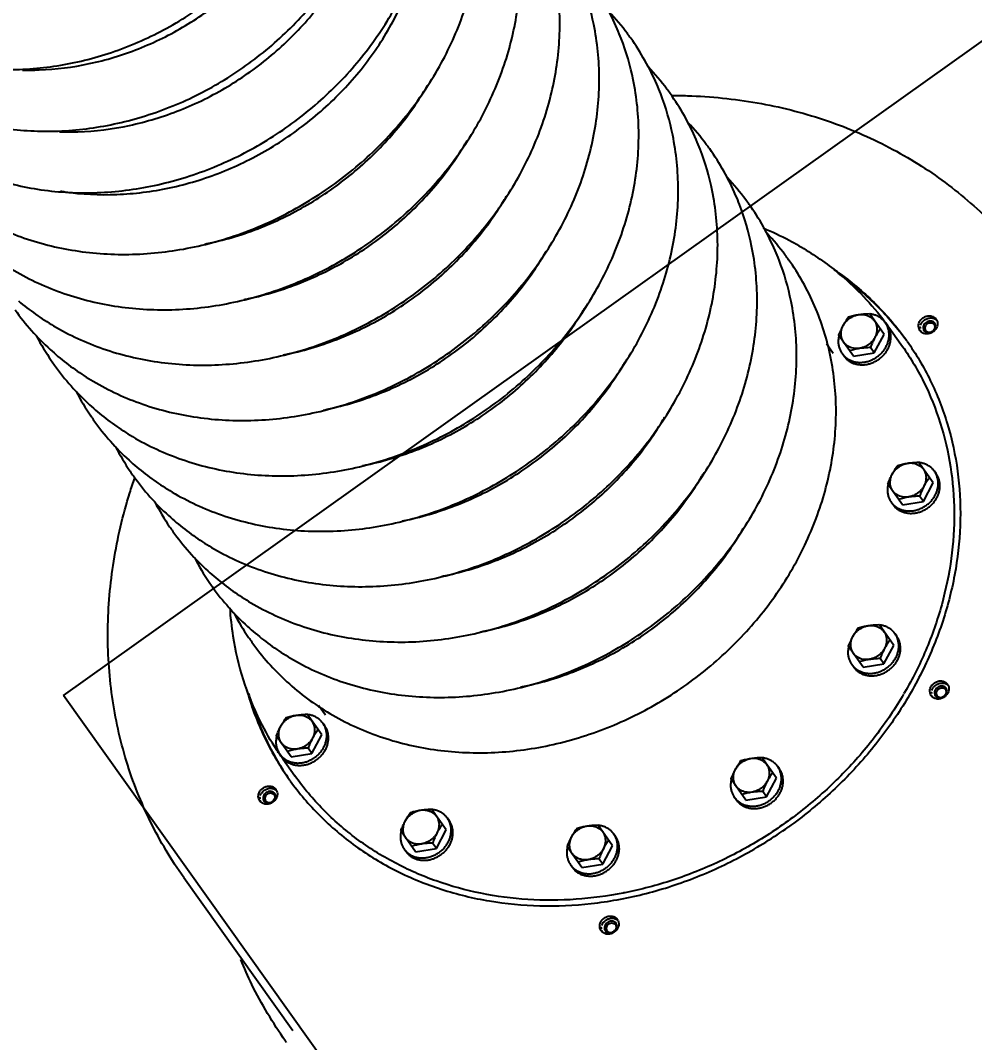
# Model space of a CAD drawing. Header units: feet. Extents: x 2321988 to 2329858, y 6722724 to 6730499.
# Drawn here: x 2326117.272 to 2326118.767, y 6726916.07 to 6726917.673 of the extents above; entities that cross this region are included whole.
import ezdxf

# ---------------------------------------------------------------- set-up
doc = ezdxf.new("R2010")
doc.units = ezdxf.units.FT
doc.header["$MEASUREMENT"] = 0
doc.header["$PDSIZE"] = 5
doc.layers.add('BESS Dimensions', color=3, linetype='Continuous')
doc.layers.add('C-BESS-EQUIPMENT', color=255, linetype='Continuous')
doc.styles.add('TG_DIMS', font='arial.ttf')
doc.dimstyles.new('TG-PROPOSED-ANNO', dxfattribs={"dimtxt": 0.1, "dimasz": 0.1, "dimexe": 0.05, "dimexo": 0.05, "dimgap": 0.02, "dimtad": 0, "dimtih": 1, "dimtoh": 1, "dimdsep": 46, "dimtxsty": 'TG_DIMS', "dimcen": 0, "dimclrd": 256, "dimclre": 256, "dimclrt": 256, "dimaunit": 1, "dimadec": 6, "dimazin": 2, "dimtfac": 1, "dimtofl": 0, "dimtmove": 1, "dimatfit": 3, "dimfxl": 1, "dimtolj": 1, "dimtzin": 0, "dimarcsym": 0})

# ---------------------------------------------------------------- blocks, each defined once
blk = doc.blocks.new('Midpoint Site Plan$0$141KV BREAKER')
at = {"linetype": 'Continuous'}
for p, q in [((34.899, 39.146), (31.368, 39.146)), ((35.637, 36.334), (35.243, 36.334)), ((35.576, 36.185), (35.399, 35.831)), ((35.576, 36.185), (36.055, 36.185)), ((35.686, 36.33), (35.741, 36.33)), ((35.399, 35.831), (35.576, 35.476)), ((35.399, 35.831), (35.523, 35.831)), ((32.874, 35.46), (32.929, 35.46)), ((35.576, 35.476), (36.055, 35.476)), ((32.764, 35.315), (32.587, 34.96)), ((32.764, 35.315), (33.243, 35.315)), ((35.686, 35.331), (35.741, 35.331)), ((36.069, 35.201), (35.844, 35.201)), ((32.587, 34.96), (32.764, 34.606)), ((32.587, 34.96), (32.711, 34.96)), ((32.764, 34.606), (33.243, 34.606)), ((32.874, 34.461), (32.929, 34.461)), ((30.815, 33.083), (30.871, 33.083)), ((30.705, 32.938), (30.528, 32.583)), ((30.705, 32.938), (31.184, 32.938)), ((30.528, 32.583), (30.705, 32.229)), ((30.528, 32.583), (30.653, 32.583)), ((30.705, 32.229), (31.184, 32.229)), ((30.815, 32.084), (30.871, 32.084)), ((30.062, 29.836), (30.117, 29.836)), ((29.952, 29.691), (29.775, 29.336)), ((29.952, 29.691), (30.431, 29.691)), ((29.775, 29.336), (29.952, 28.982)), ((29.775, 29.336), (29.899, 29.336)), ((29.952, 28.982), (30.431, 28.982)), ((30.062, 28.836), (30.117, 28.836)), ((30.815, 26.589), (30.871, 26.589)), ((30.705, 26.443), (30.528, 26.089)), ((30.705, 26.443), (31.184, 26.443)), ((30.528, 26.089), (30.705, 25.735)), ((30.528, 26.089), (30.653, 26.089)), ((30.705, 25.735), (31.184, 25.735)), ((30.815, 25.589), (30.871, 25.589)), ((32.764, 24.066), (32.587, 23.712)), ((32.764, 24.066), (33.243, 24.066)), ((32.874, 24.212), (32.929, 24.212)), ((32.587, 23.712), (32.764, 23.358)), ((32.587, 23.712), (32.711, 23.712)), ((36.069, 23.472), (35.844, 23.472)), ((32.764, 23.358), (33.243, 23.358)), ((35.686, 23.342), (35.741, 23.342)), ((32.874, 23.212), (32.929, 23.212)), ((35.576, 23.196), (35.399, 22.842)), ((35.576, 23.196), (36.055, 23.196)), ((35.399, 22.842), (35.576, 22.488)), ((35.399, 22.842), (35.523, 22.842)), ((35.637, 22.338), (35.243, 22.338)), ((35.576, 22.488), (36.055, 22.488)), ((35.686, 22.342), (35.741, 22.342))]:
    blk.add_line(p, q, dxfattribs=at)
for points, start_tangent, end_tangent in [([(31.248, 39.373), (31.281, 39.373), (32.518, 39.271), (33.02, 39.17)], (0.99999, 0.004549), (0.973419, -0.229033)), ([(34.899, 39.146), (36.114, 39.048), (37.306, 38.754), (38.452, 38.269), (39.527, 37.602), (40.51, 36.765), (41.38, 35.776), (41.555, 35.538)], (1, 0), (0.581016, -0.813892)), ([(35.119, 37.08), (35.162, 37.122), (35.215, 37.144), (35.219, 37.145)], (0.588179, 0.808731), (0.984693, 0.174295)), ([(35.219, 37.145), (35.243, 37.147)], (0.984693, 0.174295), (1, 0)), ([(35.219, 37.145), (35.222, 37.144), (35.275, 37.122)], (0.984693, -0.174295), (0.832307, -0.554314)), ([(35.243, 37.147), (35.271, 37.144), (35.324, 37.122), (35.367, 37.08), (35.395, 37.024)], (1, 0), (0.300397, -0.953814)), ([(35.275, 37.122), (35.318, 37.08)], (0.832307, -0.554315), (0.588179, -0.808731)), ([(35.081, 36.96), (35.091, 37.024)], (0, 1), (0.300397, 0.953814)), ([(35.091, 36.896), (35.081, 36.96)], (-0.300397, 0.953814), (0, 1)), ([(35.094, 37.001), (35.088, 36.959)], (-0.300397, -0.953814), (0, -1)), ([(35.088, 36.959), (35.094, 36.917)], (0, -1), (0.300397, -0.953814)), ([(35.091, 37.024), (35.119, 37.08)], (0.300397, 0.953814), (0.588179, 0.808731)), ([(35.141, 37.066), (35.113, 37.038), (35.094, 37.001)], (-0.832307, -0.554315), (-0.300397, -0.953814)), ([(35.105, 37.002), (35.097, 36.959)], (-0.384496, -0.923127), (0, -1)), ([(35.105, 36.916), (35.097, 36.959)], (-0.384496, 0.923127), (0, 1)), ([(35.182, 37.057), (35.163, 37.055), (35.129, 37.036), (35.105, 37.002)], (-1, 0), (-0.384496, -0.923127)), ([(35.301, 36.959), (35.294, 37.001), (35.276, 37.038), (35.247, 37.066), (35.213, 37.08), (35.176, 37.08), (35.141, 37.066)], (0, 1), (-0.832307, -0.554315)), ([(35.141, 36.853), (35.176, 36.838), (35.213, 36.838), (35.247, 36.853), (35.276, 36.88), (35.294, 36.917), (35.301, 36.959)], (0.832307, -0.554315), (0, 1)), ([(35.267, 36.959), (35.259, 37.002), (35.235, 37.036), (35.201, 37.055), (35.182, 37.057)], (0, 1), (-1, 0)), ([(35.267, 36.959), (35.259, 36.916), (35.235, 36.882), (35.201, 36.863), (35.182, 36.861)], (0, -1), (-1, 0)), ([(35.318, 37.08), (35.346, 37.024), (35.356, 36.96)], (0.588179, -0.808731), (0, -1)), ([(35.356, 36.96), (35.346, 36.896), (35.318, 36.84)], (0, -1), (-0.588179, -0.808731)), ([(35.395, 37.024), (35.405, 36.96)], (0.300397, -0.953814), (0, -1)), ([(35.405, 36.96), (35.395, 36.896)], (0, -1), (-0.300397, -0.953814)), ([(35.119, 36.84), (35.091, 36.896)], (-0.588179, 0.808731), (-0.300397, 0.953814)), ([(35.094, 36.917), (35.113, 36.88), (35.141, 36.853)], (0.300397, -0.953814), (0.832307, -0.554315)), ([(35.182, 36.861), (35.163, 36.863), (35.129, 36.882), (35.105, 36.916)], (-1, 0), (-0.384496, 0.923127)), ([(35.219, 36.775), (35.215, 36.776), (35.162, 36.798), (35.119, 36.84)], (-0.984693, 0.174295), (-0.588179, 0.808731)), ([(35.243, 36.773), (35.219, 36.775)], (-1, 0), (-0.984693, 0.174295)), ([(35.318, 36.84), (35.275, 36.798), (35.222, 36.776)], (-0.588179, -0.808731), (-0.979973, -0.199128)), ([(35.395, 36.896), (35.367, 36.84), (35.324, 36.798), (35.271, 36.776), (35.243, 36.773)], (-0.300397, -0.953814), (-1, 0)), ([(35.219, 36.46), (34.365, 36.388), (33.505, 36.172), (32.68, 35.816), (31.908, 35.329), (31.203, 34.72), (30.581, 34.002), (30.053, 33.188), (29.631, 32.296), (29.324, 31.343), (29.137, 30.35), (29.074, 29.336)], (-0.999989, -0.004623), (0, -1)), ([(35.243, 36.46), (35.219, 36.46)], (-1, 0), (-0.999989, -0.004623)), ([(37.123, 36.122), (36.981, 36.172), (36.121, 36.388), (35.243, 36.46)], (-0.93807, 0.346446), (-1, 0)), ([(37.01, 36.145), (36.932, 36.172), (36.072, 36.388), (35.243, 36.46)], (-0.942155, 0.335178), (-0.999958, 0.009183)), ([(29.865, 32.587), (30.283, 33.375), (30.807, 34.116), (31.413, 34.767), (32.09, 35.317), (32.826, 35.756), (33.606, 36.075), (34.417, 36.269), (35.243, 36.334)], (0.414323, 0.91013), (1, 0)), ([(35.686, 36.33), (35.624, 36.325), (35.564, 36.31), (35.506, 36.285), (35.452, 36.251), (35.403, 36.208), (35.359, 36.158), (35.322, 36.101), (35.292, 36.038), (35.271, 35.971), (35.258, 35.902), (35.253, 35.831), (35.258, 35.759), (35.271, 35.69), (35.292, 35.623), (35.322, 35.56), (35.359, 35.503), (35.403, 35.453), (35.452, 35.41), (35.506, 35.376), (35.564, 35.351), (35.624, 35.336), (35.686, 35.331)], (-1, 0), (1, 0)), ([(35.741, 36.33), (35.68, 36.325), (35.619, 36.31), (35.561, 36.285), (35.507, 36.251), (35.458, 36.208), (35.414, 36.158), (35.377, 36.101), (35.347, 36.038), (35.326, 35.971), (35.313, 35.902), (35.308, 35.831), (35.313, 35.759), (35.326, 35.69), (35.347, 35.623), (35.377, 35.56), (35.414, 35.503), (35.458, 35.453), (35.507, 35.41), (35.561, 35.376), (35.619, 35.351), (35.68, 35.336), (35.741, 35.331)], (-1, 0), (1, 0)), ([(35.523, 35.831), (35.553, 35.877), (35.58, 35.921), (35.605, 35.964), (35.628, 36.008), (35.648, 36.051), (35.667, 36.095), (35.684, 36.139), (35.7, 36.185)], (0.5547, 0.83205), (0.316228, 0.948683)), ([(35.589, 35.831), (35.593, 35.892), (35.607, 35.951), (35.63, 36.007), (35.66, 36.057), (35.698, 36.1), (35.741, 36.136), (35.79, 36.162), (35.841, 36.177), (35.894, 36.183), (35.947, 36.177), (35.998, 36.162), (36.046, 36.136), (36.09, 36.1), (36.128, 36.057), (36.158, 36.007), (36.181, 35.951), (36.194, 35.892), (36.199, 35.831)], (0, 1), (0, -1)), ([(35.637, 36.334), (35.686, 36.334)], (1, 0), (0.999956, -0.009382)), ([(35.686, 36.334), (35.741, 36.333)], (0.999956, -0.009382), (0.999804, -0.019818)), ([(35.741, 36.333), (35.827, 36.331)], (0.999804, -0.019818), (0.99935, -0.03606)), ([(35.826, 36.321), (35.803, 36.325), (35.741, 36.33)], (-0.974128, 0.225995), (-1, 0)), ([(36.046, 36.186), (36.025, 36.208), (35.975, 36.251), (35.921, 36.285), (35.863, 36.31), (35.826, 36.321)], (-0.657932, 0.753077), (-0.974128, 0.225995)), ([(35.827, 36.331), (36.463, 36.269), (37.274, 36.075), (38.055, 35.756), (38.526, 35.492)], (0.99935, -0.03606), (0.848806, -0.528704)), ([(36.055, 36.185), (36.084, 36.139), (36.112, 36.095), (36.136, 36.051), (36.159, 36.008), (36.18, 35.964), (36.198, 35.921), (36.216, 35.877), (36.232, 35.831)], (0.5547, -0.83205), (0.316228, -0.948683)), ([(35.7, 35.476), (35.684, 35.522), (35.667, 35.566), (35.648, 35.61), (35.628, 35.653), (35.605, 35.697), (35.58, 35.74), (35.553, 35.785), (35.523, 35.831)], (-0.316228, 0.948683), (-0.5547, 0.83205)), ([(36.199, 35.831), (36.194, 35.769), (36.181, 35.71), (36.158, 35.654), (36.128, 35.604), (36.09, 35.561), (36.046, 35.525), (35.998, 35.5), (35.947, 35.484), (35.894, 35.478), (35.841, 35.484), (35.79, 35.5), (35.741, 35.525), (35.698, 35.561), (35.66, 35.604), (35.63, 35.654), (35.607, 35.71), (35.593, 35.769), (35.589, 35.831)], (0, -1), (0, 1)), ([(36.232, 35.831), (36.216, 35.785), (36.198, 35.74), (36.18, 35.697), (36.159, 35.653), (36.136, 35.61), (36.111, 35.566), (36.084, 35.522), (36.055, 35.476)], (-0.316228, -0.948683), (-0.5547, -0.83205)), ([(37.762, 35.535), (36.773, 35.43), (35.817, 35.118), (34.925, 34.609), (34.13, 33.92), (33.458, 33.074), (32.933, 32.1), (32.573, 31.031), (32.39, 29.905), (32.391, 28.759), (32.575, 27.633), (32.936, 26.566), (33.461, 25.594), (34.133, 24.75), (34.927, 24.062), (35.818, 23.554), (36.773, 23.242), (37.762, 23.137)], (-1, 0), (1, 0)), ([(32.874, 35.46), (32.812, 35.455), (32.752, 35.44), (32.694, 35.415), (32.64, 35.381), (32.591, 35.338), (32.547, 35.288), (32.51, 35.231), (32.48, 35.168), (32.459, 35.101), (32.446, 35.032), (32.441, 34.96), (32.446, 34.889), (32.459, 34.82), (32.48, 34.753), (32.51, 34.69), (32.547, 34.633), (32.591, 34.583), (32.64, 34.54), (32.694, 34.506), (32.752, 34.481), (32.812, 34.466), (32.874, 34.461)], (-1, 0), (1, 0)), ([(32.929, 35.46), (32.868, 35.455), (32.807, 35.44), (32.749, 35.415), (32.695, 35.381), (32.646, 35.338), (32.602, 35.288), (32.565, 35.231), (32.535, 35.168), (32.514, 35.101), (32.501, 35.032), (32.496, 34.96), (32.501, 34.889), (32.514, 34.82), (32.535, 34.753), (32.565, 34.69), (32.602, 34.633), (32.646, 34.583), (32.695, 34.54), (32.749, 34.506), (32.807, 34.481), (32.868, 34.466), (32.929, 34.461)], (-1, 0), (1, 0)), ([(33.234, 35.315), (33.213, 35.338), (33.163, 35.381), (33.109, 35.415), (33.051, 35.44), (32.991, 35.455), (32.929, 35.46)], (-0.657932, 0.753077), (-1, 0)), ([(37.861, 35.385), (37.096, 35.118), (36.204, 34.609), (35.409, 33.92), (34.737, 33.074), (34.212, 32.1), (33.852, 31.031), (33.669, 29.905), (33.67, 28.759), (33.854, 27.633), (34.215, 26.566), (34.74, 25.594), (35.412, 24.75), (36.206, 24.062), (37.097, 23.554), (37.861, 23.287)], (-0.968426, -0.249301), (0.968426, -0.249302)), ([(39.141, 35.385), (38.375, 35.118), (37.483, 34.609), (36.688, 33.92), (36.016, 33.074), (35.491, 32.1), (35.131, 31.031), (34.948, 29.905), (34.949, 28.759), (35.133, 27.633), (35.494, 26.566), (36.019, 25.594), (36.691, 24.75), (37.485, 24.062), (38.376, 23.554), (39.141, 23.287)], (-0.968426, -0.249301), (0.968426, -0.249302)), ([(35.741, 35.331), (35.803, 35.336), (35.863, 35.351), (35.921, 35.376), (35.975, 35.41), (36.025, 35.453), (36.046, 35.476)], (1, 0), (0.657932, 0.753077)), ([(40.42, 35.385), (39.654, 35.118), (38.762, 34.609), (37.967, 33.92), (37.295, 33.074), (36.77, 32.1), (36.41, 31.031), (36.228, 29.905), (36.228, 28.759), (36.412, 27.633), (36.773, 26.566), (37.298, 25.594), (37.97, 24.75), (38.764, 24.062), (39.655, 23.554), (40.42, 23.287)], (-0.968426, -0.249301), (0.968426, -0.249302)), ([(41.699, 35.385), (40.933, 35.118), (40.041, 34.609), (39.246, 33.92), (38.574, 33.074), (38.049, 32.1), (37.689, 31.031), (37.507, 29.905), (37.507, 28.759), (37.691, 27.633), (38.052, 26.566), (38.578, 25.594), (39.249, 24.75), (40.044, 24.062), (40.934, 23.554), (41.699, 23.287)], (-0.968426, -0.249301), (0.968426, -0.249302)), ([(37.869, 35.534), (37.762, 35.535)], (-0.999737, 0.022949), (-1, 0)), ([(39.041, 35.535), (38.052, 35.43), (37.861, 35.385)], (-1, 0), (-0.968426, -0.249301)), ([(38.405, 35.491), (37.869, 35.534)], (-0.990652, 0.13641), (-0.999737, 0.022949)), ([(42.978, 35.385), (42.212, 35.118), (41.321, 34.609), (40.525, 33.92), (39.854, 33.074), (39.329, 32.1), (38.969, 31.031), (38.786, 29.905), (38.787, 28.759), (38.971, 27.633), (39.331, 26.566), (39.857, 25.594), (40.528, 24.75), (41.323, 24.062), (42.213, 23.554), (42.978, 23.287)], (-0.968426, -0.249301), (0.968426, -0.249302)), ([(39.148, 35.534), (39.041, 35.535)], (-0.999737, 0.022949), (-1, 0)), ([(40.321, 35.535), (39.331, 35.43), (39.141, 35.385)], (-1, 0), (-0.968426, -0.249301)), ([(39.684, 35.491), (39.148, 35.534)], (-0.990652, 0.13641), (-0.999737, 0.022949)), ([(44.257, 35.385), (43.491, 35.118), (42.6, 34.609), (41.805, 33.92), (41.133, 33.074), (40.608, 32.1), (40.248, 31.031), (40.065, 29.905), (40.066, 28.759), (40.25, 27.633), (40.611, 26.566), (41.136, 25.594), (41.808, 24.75), (42.602, 24.062), (43.493, 23.554), (44.257, 23.287)], (-0.968426, -0.249301), (0.968426, -0.249302)), ([(40.428, 35.534), (40.321, 35.535)], (-0.999737, 0.022949), (-1, 0)), ([(41.6, 35.535), (40.611, 35.43), (40.42, 35.385)], (-1, 0), (-0.968426, -0.249301)), ([(40.963, 35.491), (40.428, 35.534)], (-0.990652, 0.13641), (-0.999737, 0.022949)), ([(45.536, 35.385), (44.771, 35.118), (43.879, 34.609), (43.084, 33.92), (42.412, 33.074), (41.887, 32.1), (41.527, 31.031), (41.344, 29.905), (41.345, 28.759), (41.529, 27.633), (41.89, 26.566), (42.415, 25.594), (43.087, 24.75), (43.881, 24.062), (44.772, 23.554), (45.536, 23.287)], (-0.968426, -0.249301), (0.968426, -0.249302)), ([(41.707, 35.534), (41.6, 35.535)], (-0.999737, 0.022949), (-1, 0)), ([(42.879, 35.535), (41.89, 35.43), (41.699, 35.385)], (-1, 0), (-0.968426, -0.249301)), ([(42.243, 35.491), (41.707, 35.534)], (-0.990652, 0.13641), (-0.999737, 0.022949)), ([(46.816, 35.385), (46.05, 35.118), (45.158, 34.609), (44.363, 33.92), (43.691, 33.074), (43.166, 32.1), (42.806, 31.031), (42.623, 29.905), (42.624, 28.759), (42.808, 27.633), (43.169, 26.566), (43.694, 25.594), (44.366, 24.75), (45.16, 24.062), (46.051, 23.554), (46.816, 23.287)], (-0.968426, -0.249301), (0.968426, -0.249302)), ([(42.986, 35.534), (42.879, 35.535)], (-0.999737, 0.022949), (-1, 0)), ([(44.158, 35.535), (43.169, 35.43), (42.978, 35.385)], (-1, 0), (-0.968426, -0.249301)), ([(43.522, 35.491), (42.986, 35.534)], (-0.990652, 0.13641), (-0.999737, 0.022949)), ([(48.095, 35.385), (47.329, 35.118), (46.437, 34.609), (45.642, 33.92), (44.97, 33.074), (44.445, 32.1), (44.085, 31.031), (43.903, 29.905), (43.903, 28.759), (44.087, 27.633), (44.448, 26.566), (44.973, 25.594), (45.645, 24.75), (46.439, 24.062), (47.33, 23.554), (48.095, 23.287)], (-0.968426, -0.249301), (0.968426, -0.249302)), ([(44.265, 35.534), (44.158, 35.535)], (-0.999737, 0.022949), (-1, 0)), ([(45.437, 35.535), (44.448, 35.43), (44.257, 35.385)], (-1, 0), (-0.968426, -0.249301)), ([(44.801, 35.491), (44.265, 35.534)], (-0.990652, 0.13641), (-0.999737, 0.022949)), ([(32.711, 34.96), (32.741, 35.006), (32.768, 35.051), (32.793, 35.094), (32.816, 35.138), (32.836, 35.181), (32.855, 35.225), (32.872, 35.269), (32.888, 35.315)], (0.5547, 0.83205), (0.316228, 0.948683)), ([(32.777, 34.96), (32.781, 35.022), (32.795, 35.081), (32.818, 35.137), (32.848, 35.187), (32.886, 35.23), (32.929, 35.266), (32.977, 35.291), (33.029, 35.307), (33.082, 35.313), (33.135, 35.307), (33.186, 35.291), (33.234, 35.266), (33.278, 35.23), (33.316, 35.187), (33.346, 35.137), (33.369, 35.081), (33.382, 35.022), (33.387, 34.96)], (0, 1), (0, -1)), ([(33.243, 35.315), (33.272, 35.269), (33.299, 35.225), (33.324, 35.181), (33.347, 35.138), (33.368, 35.094), (33.386, 35.051), (33.404, 35.006), (33.42, 34.96)], (0.5547, -0.83205), (0.316228, -0.948683)), ([(49.413, 35.264), (48.648, 34.999), (47.775, 34.5), (46.996, 33.826), (46.338, 32.997), (45.823, 32.043), (45.471, 30.996), (45.292, 29.893), (45.293, 28.771), (45.473, 27.668), (45.826, 26.623), (46.341, 25.671), (46.999, 24.844), (47.777, 24.171), (48.649, 23.673), (49.413, 23.408)], (-0.969258, -0.246045), (0.969257, -0.24605)), ([(50.693, 35.134), (49.967, 34.88), (49.112, 34.392), (48.35, 33.731), (47.705, 32.92), (47.202, 31.986), (46.857, 30.961), (46.681, 29.881), (46.682, 28.783), (46.859, 27.703), (47.205, 26.68), (47.708, 25.748), (48.353, 24.939), (49.114, 24.28), (49.968, 23.792), (50.693, 23.539)], (-0.967984, -0.251014), (0.967982, -0.251019)), ([(51.973, 35.003), (51.286, 34.761), (50.45, 34.283), (49.703, 33.637), (49.073, 32.843), (48.58, 31.929), (48.242, 30.926), (48.071, 29.869), (48.072, 28.794), (48.244, 27.738), (48.583, 26.737), (49.076, 25.825), (49.706, 25.033), (50.452, 24.388), (51.288, 23.912), (51.973, 23.67)], (-0.966627, -0.256188), (0.966625, -0.256194)), ([(32.888, 34.606), (32.872, 34.652), (32.855, 34.696), (32.836, 34.74), (32.816, 34.783), (32.793, 34.827), (32.768, 34.87), (32.741, 34.914), (32.711, 34.96)], (-0.316228, 0.948683), (-0.5547, 0.83205)), ([(33.387, 34.96), (33.382, 34.899), (33.369, 34.84), (33.346, 34.784), (33.316, 34.734), (33.278, 34.691), (33.234, 34.655), (33.186, 34.629), (33.135, 34.614), (33.082, 34.608), (33.029, 34.614), (32.977, 34.629), (32.929, 34.655), (32.886, 34.691), (32.848, 34.734), (32.818, 34.784), (32.795, 34.84), (32.781, 34.899), (32.777, 34.96)], (0, -1), (0, 1)), ([(33.42, 34.96), (33.404, 34.914), (33.386, 34.87), (33.368, 34.827), (33.347, 34.783), (33.324, 34.74), (33.299, 34.696), (33.272, 34.652), (33.243, 34.606)], (-0.316228, -0.948683), (-0.5547, -0.83205)), ([(32.929, 34.461), (32.991, 34.466), (33.051, 34.481), (33.109, 34.506), (33.163, 34.54), (33.213, 34.583), (33.234, 34.605)], (1, 0), (0.657932, 0.753077)), ([(46.763, 33.543), (46.705, 33.484), (46.096, 32.718), (45.621, 31.837), (45.295, 30.869), (45.13, 29.85), (45.131, 28.814), (45.297, 27.795), (45.624, 26.829), (46.1, 25.95), (46.708, 25.186), (46.764, 25.128)], (-0.702664, -0.711521), (0.702964, -0.711226)), ([(29.373, 33.212), (29.401, 33.268)], (0.300397, 0.953814), (0.588179, 0.808731)), ([(29.401, 33.268), (29.445, 33.31), (29.497, 33.332), (29.501, 33.333)], (0.588179, 0.808731), (0.984693, 0.174295)), ([(29.584, 33.148), (29.577, 33.19), (29.559, 33.227), (29.53, 33.254), (29.496, 33.269), (29.459, 33.269), (29.424, 33.254)], (0, 1), (-0.832307, -0.554315)), ([(29.501, 33.333), (29.525, 33.335)], (0.984693, 0.174295), (1, 0)), ([(29.501, 33.333), (29.504, 33.332), (29.557, 33.31)], (0.984693, -0.174295), (0.832307, -0.554314)), ([(29.525, 33.335), (29.554, 33.332), (29.606, 33.31), (29.65, 33.268), (29.678, 33.212)], (1, 0), (0.300397, -0.953814)), ([(29.557, 33.31), (29.6, 33.268)], (0.832307, -0.554315), (0.588179, -0.808731)), ([(29.6, 33.268), (29.628, 33.212), (29.638, 33.148)], (0.588179, -0.808731), (0, -1)), ([(29.364, 33.148), (29.373, 33.212)], (0, 1), (0.300397, 0.953814)), ([(29.373, 33.084), (29.364, 33.148)], (-0.300397, 0.953814), (0, 1)), ([(29.377, 33.19), (29.37, 33.148)], (-0.300397, -0.953814), (0, -1)), ([(29.37, 33.148), (29.377, 33.106)], (0, -1), (0.300397, -0.953814)), ([(29.401, 33.028), (29.373, 33.084)], (-0.588179, 0.808731), (-0.300397, 0.953814)), ([(29.424, 33.254), (29.395, 33.227), (29.377, 33.19)], (-0.832307, -0.554315), (-0.300397, -0.953814)), ([(29.377, 33.106), (29.395, 33.069), (29.424, 33.041)], (0.300397, -0.953814), (0.832307, -0.554315)), ([(29.388, 33.19), (29.38, 33.148)], (-0.384496, -0.923127), (0, -1)), ([(29.388, 33.105), (29.38, 33.148)], (-0.384496, 0.923127), (0, 1)), ([(29.465, 33.246), (29.446, 33.244), (29.412, 33.225), (29.388, 33.19)], (-1, 0), (-0.384496, -0.923127)), ([(29.465, 33.049), (29.446, 33.052), (29.412, 33.071), (29.388, 33.105)], (-1, 0), (-0.384496, 0.923127)), ([(29.424, 33.041), (29.459, 33.027), (29.496, 33.027), (29.53, 33.041), (29.559, 33.069), (29.577, 33.106), (29.584, 33.148)], (0.832307, -0.554315), (0, 1)), ([(29.55, 33.148), (29.541, 33.19), (29.518, 33.225), (29.484, 33.244), (29.465, 33.246)], (0, 1), (-1, 0)), ([(29.55, 33.148), (29.541, 33.105), (29.518, 33.071), (29.484, 33.052), (29.465, 33.049)], (0, -1), (-1, 0)), ([(29.678, 33.084), (29.65, 33.028), (29.606, 32.986), (29.554, 32.964), (29.525, 32.961)], (-0.300397, -0.953814), (-1, 0)), ([(29.638, 33.148), (29.628, 33.084), (29.6, 33.028)], (0, -1), (-0.588179, -0.808731)), ([(29.678, 33.212), (29.687, 33.148)], (0.300397, -0.953814), (0, -1)), ([(29.687, 33.148), (29.678, 33.084)], (0, -1), (-0.300397, -0.953814)), ([(30.815, 33.083), (30.754, 33.078), (30.693, 33.063), (30.636, 33.038), (30.581, 33.004), (30.532, 32.961), (30.488, 32.911), (30.451, 32.854), (30.422, 32.791), (30.4, 32.724), (30.387, 32.655), (30.383, 32.583), (30.387, 32.512), (30.4, 32.443), (30.422, 32.376), (30.451, 32.313), (30.488, 32.256), (30.532, 32.206), (30.581, 32.163), (30.636, 32.129), (30.693, 32.104), (30.754, 32.089), (30.815, 32.084)], (-1, 0), (1, 0)), ([(30.871, 33.083), (30.809, 33.078), (30.749, 33.063), (30.691, 33.038), (30.637, 33.004), (30.587, 32.961), (30.543, 32.911), (30.506, 32.854), (30.477, 32.791), (30.455, 32.724), (30.442, 32.655), (30.438, 32.583), (30.442, 32.512), (30.455, 32.443), (30.477, 32.376), (30.506, 32.313), (30.543, 32.256), (30.587, 32.206), (30.637, 32.163), (30.691, 32.129), (30.749, 32.104), (30.809, 32.089), (30.871, 32.084)], (-1, 0), (1, 0)), ([(31.175, 32.938), (31.154, 32.961), (31.105, 33.004), (31.05, 33.038), (30.993, 33.063), (30.932, 33.078), (30.871, 33.083)], (-0.657932, 0.753077), (-1, 0)), ([(29.501, 32.963), (29.497, 32.964), (29.445, 32.986), (29.401, 33.028)], (-0.984693, 0.174295), (-0.588179, 0.808731)), ([(29.525, 32.961), (29.501, 32.963)], (-1, 0), (-0.984693, 0.174295)), ([(29.6, 33.028), (29.557, 32.986), (29.504, 32.964)], (-0.588179, -0.808731), (-0.979973, -0.199128)), ([(30.653, 32.583), (30.683, 32.629), (30.71, 32.674), (30.734, 32.717), (30.757, 32.761), (30.778, 32.804), (30.796, 32.848), (30.814, 32.892), (30.83, 32.938)], (0.5547, 0.83205), (0.316228, 0.948683)), ([(30.718, 32.583), (30.723, 32.645), (30.737, 32.704), (30.759, 32.76), (30.79, 32.81), (30.827, 32.853), (30.871, 32.889), (30.919, 32.914), (30.97, 32.93), (31.023, 32.936), (31.076, 32.93), (31.128, 32.914), (31.176, 32.889), (31.219, 32.853), (31.257, 32.81), (31.287, 32.76), (31.31, 32.704), (31.324, 32.645), (31.328, 32.583)], (0, 1), (0, -1)), ([(31.184, 32.938), (31.214, 32.892), (31.241, 32.847), (31.266, 32.804), (31.288, 32.761), (31.309, 32.717), (31.328, 32.674), (31.345, 32.629), (31.361, 32.583)], (0.5547, -0.83205), (0.316228, -0.948683)), ([(47.678, 32.91), (47.479, 32.628), (47.016, 31.77), (46.699, 30.828), (46.538, 29.836), (46.539, 28.827), (46.701, 27.836), (47.019, 26.896), (47.482, 26.04), (47.68, 25.76)], (-0.602012, -0.798487), (0.602593, -0.798049)), ([(49.031, 32.805), (48.851, 32.547), (48.399, 31.71), (48.09, 30.792), (47.933, 29.824), (47.933, 28.84), (48.092, 27.873), (48.402, 26.956), (48.854, 26.12), (49.034, 25.865)], (-0.598722, -0.800957), (0.599307, -0.800519)), ([(29.851, 26.117), (29.52, 26.993), (29.296, 27.914), (29.184, 28.861), (29.184, 29.816), (29.297, 30.763), (29.521, 31.683), (29.852, 32.559)], (-0.410111, 0.912035), (0.410545, 0.91184)), ([(29.852, 32.559), (29.865, 32.587)], (0.410545, 0.91184), (0.414323, 0.91013)), ([(30.83, 32.229), (30.814, 32.275), (30.796, 32.319), (30.778, 32.363), (30.757, 32.406), (30.734, 32.45), (30.71, 32.493), (30.683, 32.537), (30.653, 32.583)], (-0.316228, 0.948683), (-0.5547, 0.83205)), ([(31.328, 32.583), (31.324, 32.522), (31.31, 32.463), (31.287, 32.407), (31.257, 32.357), (31.219, 32.314), (31.176, 32.278), (31.128, 32.252), (31.076, 32.237), (31.023, 32.231), (30.97, 32.237), (30.919, 32.252), (30.871, 32.278), (30.827, 32.314), (30.79, 32.357), (30.759, 32.407), (30.737, 32.463), (30.723, 32.522), (30.718, 32.583)], (0, -1), (0, 1)), ([(31.361, 32.583), (31.345, 32.537), (31.328, 32.493), (31.309, 32.45), (31.288, 32.406), (31.266, 32.363), (31.241, 32.319), (31.214, 32.275), (31.184, 32.229)], (-0.316228, -0.948683), (-0.5547, -0.83205)), ([(30.871, 32.084), (30.932, 32.089), (30.993, 32.104), (31.05, 32.129), (31.105, 32.163), (31.154, 32.206), (31.175, 32.228)], (1, 0), (0.657932, 0.753077)), ([(34.142, 31.911), (34.109, 31.837), (33.783, 30.869), (33.617, 29.85), (33.618, 28.814), (33.785, 27.795), (34.112, 26.829), (34.144, 26.757)], (-0.410145, -0.91202), (0.410978, -0.911645)), ([(35.421, 31.911), (35.388, 31.837), (35.062, 30.869), (34.897, 29.85), (34.897, 28.814), (35.064, 27.795), (35.391, 26.829), (35.423, 26.757)], (-0.410145, -0.91202), (0.410978, -0.911645)), ([(36.7, 31.911), (36.667, 31.837), (36.341, 30.869), (36.176, 29.85), (36.177, 28.814), (36.343, 27.795), (36.67, 26.829), (36.702, 26.757)], (-0.410145, -0.91202), (0.410978, -0.911645)), ([(37.979, 31.911), (37.946, 31.837), (37.62, 30.869), (37.455, 29.85), (37.456, 28.814), (37.622, 27.795), (37.949, 26.829), (37.981, 26.757)], (-0.410145, -0.91202), (0.410978, -0.911645)), ([(39.258, 31.911), (39.225, 31.837), (38.899, 30.869), (38.734, 29.85), (38.735, 28.814), (38.902, 27.795), (39.228, 26.829), (39.26, 26.757)], (-0.410145, -0.91202), (0.410978, -0.911645)), ([(40.537, 31.911), (40.505, 31.837), (40.179, 30.869), (40.013, 29.85), (40.014, 28.814), (40.181, 27.795), (40.507, 26.829), (40.54, 26.757)], (-0.410145, -0.91202), (0.410978, -0.911645)), ([(41.817, 31.911), (41.784, 31.837), (41.458, 30.869), (41.292, 29.85), (41.293, 28.814), (41.46, 27.795), (41.787, 26.829), (41.819, 26.757)], (-0.410145, -0.91202), (0.410978, -0.911645)), ([(43.096, 31.911), (43.063, 31.837), (42.737, 30.869), (42.572, 29.85), (42.572, 28.814), (42.739, 27.795), (43.066, 26.829), (43.098, 26.757)], (-0.410145, -0.91202), (0.410978, -0.911645)), ([(44.375, 31.911), (44.342, 31.837), (44.016, 30.869), (43.851, 29.85), (43.851, 28.814), (44.018, 27.795), (44.345, 26.829), (44.377, 26.757)], (-0.410145, -0.91202), (0.410978, -0.911645)), ([(30.062, 29.836), (30, 29.831), (29.94, 29.816), (29.882, 29.791), (29.828, 29.757), (29.778, 29.714), (29.735, 29.664), (29.698, 29.607), (29.668, 29.544), (29.647, 29.477), (29.633, 29.407), (29.629, 29.336), (29.633, 29.265), (29.647, 29.196), (29.668, 29.129), (29.698, 29.066), (29.735, 29.009), (29.778, 28.959), (29.828, 28.916), (29.882, 28.882), (29.94, 28.857), (30, 28.842), (30.062, 28.836)], (-1, 0), (1, 0)), ([(30.117, 29.836), (30.055, 29.831), (29.995, 29.816), (29.937, 29.791), (29.883, 29.757), (29.834, 29.714), (29.79, 29.664), (29.753, 29.607), (29.723, 29.544), (29.702, 29.477), (29.689, 29.407), (29.684, 29.336), (29.689, 29.265), (29.702, 29.196), (29.723, 29.129), (29.753, 29.066), (29.79, 29.009), (29.834, 28.959), (29.883, 28.916), (29.937, 28.882), (29.995, 28.857), (30.055, 28.842), (30.117, 28.836)], (-1, 0), (1, 0)), ([(30.422, 29.691), (30.401, 29.714), (30.351, 29.757), (30.297, 29.791), (30.239, 29.816), (30.179, 29.831), (30.117, 29.836)], (-0.657932, 0.753077), (-1, 0)), ([(29.899, 29.336), (29.929, 29.382), (29.956, 29.427), (29.981, 29.47), (30.004, 29.513), (30.024, 29.557), (30.043, 29.6), (30.06, 29.645), (30.076, 29.691)], (0.5547, 0.83205), (0.316228, 0.948683)), ([(29.965, 29.336), (29.969, 29.398), (29.983, 29.457), (30.006, 29.512), (30.036, 29.563), (30.074, 29.606), (30.117, 29.641), (30.165, 29.667), (30.217, 29.683), (30.27, 29.689), (30.323, 29.683), (30.374, 29.667), (30.422, 29.641), (30.466, 29.606), (30.503, 29.563), (30.534, 29.512), (30.556, 29.457), (30.57, 29.398), (30.575, 29.336)], (0, 1), (0, -1)), ([(30.431, 29.691), (30.46, 29.645), (30.487, 29.6), (30.512, 29.557), (30.535, 29.513), (30.556, 29.47), (30.574, 29.426), (30.591, 29.382), (30.608, 29.336)], (0.5547, -0.83205), (0.316228, -0.948683)), ([(35.219, 22.212), (34.365, 22.285), (33.505, 22.501), (32.68, 22.856), (31.908, 23.343), (31.203, 23.952), (30.581, 24.671), (30.053, 25.485), (29.631, 26.377), (29.324, 27.329), (29.137, 28.323), (29.074, 29.336)], (-0.999989, 0.004623), (0, 1)), ([(30.076, 28.982), (30.06, 29.028), (30.043, 29.072), (30.024, 29.116), (30.004, 29.159), (29.981, 29.203), (29.956, 29.246), (29.929, 29.29), (29.899, 29.336)], (-0.316228, 0.948683), (-0.5547, 0.83205)), ([(30.575, 29.336), (30.57, 29.275), (30.556, 29.216), (30.534, 29.16), (30.503, 29.11), (30.466, 29.067), (30.422, 29.031), (30.374, 29.005), (30.323, 28.989), (30.27, 28.984), (30.217, 28.989), (30.165, 29.005), (30.117, 29.031), (30.074, 29.067), (30.036, 29.11), (30.006, 29.16), (29.983, 29.216), (29.969, 29.275), (29.965, 29.336)], (0, -1), (0, 1)), ([(30.608, 29.336), (30.591, 29.29), (30.574, 29.246), (30.556, 29.203), (30.535, 29.159), (30.512, 29.116), (30.487, 29.072), (30.46, 29.028), (30.431, 28.982)], (-0.316228, -0.948683), (-0.5547, -0.83205)), ([(30.117, 28.836), (30.179, 28.842), (30.239, 28.857), (30.297, 28.882), (30.351, 28.916), (30.401, 28.959), (30.422, 28.981)], (1, 0), (0.657932, 0.753077)), ([(30.815, 26.589), (30.754, 26.584), (30.693, 26.569), (30.636, 26.544), (30.581, 26.51), (30.532, 26.467), (30.488, 26.417), (30.451, 26.36), (30.422, 26.297), (30.4, 26.23), (30.387, 26.16), (30.383, 26.089), (30.387, 26.018), (30.4, 25.948), (30.422, 25.882), (30.451, 25.819), (30.488, 25.762), (30.532, 25.711), (30.581, 25.669), (30.636, 25.635), (30.693, 25.61), (30.754, 25.594), (30.815, 25.589)], (-1, 0), (1, 0)), ([(30.871, 26.589), (30.809, 26.584), (30.749, 26.569), (30.691, 26.544), (30.637, 26.51), (30.587, 26.467), (30.543, 26.417), (30.506, 26.36), (30.477, 26.297), (30.455, 26.23), (30.442, 26.16), (30.438, 26.089), (30.442, 26.018), (30.455, 25.948), (30.477, 25.882), (30.506, 25.819), (30.543, 25.762), (30.587, 25.711), (30.637, 25.669), (30.691, 25.635), (30.749, 25.61), (30.809, 25.594), (30.871, 25.589)], (-1, 0), (1, 0)), ([(31.175, 26.444), (31.154, 26.467), (31.105, 26.51), (31.05, 26.544), (30.993, 26.569), (30.932, 26.584), (30.871, 26.589)], (-0.657932, 0.753077), (-1, 0)), ([(30.653, 26.089), (30.683, 26.135), (30.71, 26.179), (30.734, 26.223), (30.757, 26.266), (30.778, 26.31), (30.796, 26.353), (30.814, 26.398), (30.83, 26.443)], (0.5547, 0.83205), (0.316228, 0.948683)), ([(30.718, 26.089), (30.723, 26.15), (30.737, 26.21), (30.759, 26.265), (30.79, 26.316), (30.827, 26.359), (30.871, 26.394), (30.919, 26.42), (30.97, 26.436), (31.023, 26.442), (31.076, 26.436), (31.128, 26.42), (31.176, 26.394), (31.219, 26.359), (31.257, 26.316), (31.287, 26.265), (31.31, 26.21), (31.324, 26.15), (31.328, 26.089)], (0, 1), (0, -1)), ([(31.184, 26.443), (31.214, 26.397), (31.241, 26.353), (31.266, 26.31), (31.288, 26.266), (31.309, 26.223), (31.328, 26.179), (31.345, 26.135), (31.361, 26.089)], (0.5547, -0.83205), (0.316228, -0.948683)), ([(29.865, 26.085), (29.851, 26.117)], (-0.414321, 0.910131), (-0.410111, 0.912035)), ([(35.243, 22.338), (34.417, 22.403), (33.606, 22.597), (32.825, 22.917), (32.089, 23.356), (31.411, 23.907), (30.805, 24.559), (30.282, 25.3), (29.865, 26.085)], (-1, 0), (-0.414321, 0.910131)), ([(30.83, 25.735), (30.814, 25.781), (30.796, 25.825), (30.778, 25.869), (30.757, 25.912), (30.734, 25.956), (30.71, 25.999), (30.683, 26.043), (30.653, 26.089)], (-0.316228, 0.948683), (-0.5547, 0.83205)), ([(31.328, 26.089), (31.324, 26.028), (31.31, 25.969), (31.287, 25.913), (31.257, 25.863), (31.219, 25.819), (31.176, 25.784), (31.128, 25.758), (31.076, 25.742), (31.023, 25.737), (30.97, 25.742), (30.919, 25.758), (30.871, 25.784), (30.827, 25.819), (30.79, 25.863), (30.759, 25.913), (30.737, 25.969), (30.723, 26.028), (30.718, 26.089)], (0, -1), (0, 1)), ([(31.361, 26.089), (31.345, 26.043), (31.328, 25.999), (31.309, 25.956), (31.288, 25.912), (31.266, 25.869), (31.241, 25.825), (31.214, 25.781), (31.184, 25.735)], (-0.316228, -0.948683), (-0.5547, -0.83205)), ([(29.364, 25.524), (29.373, 25.588)], (0, 1), (0.300397, 0.953814)), ([(29.373, 25.588), (29.401, 25.645)], (0.300397, 0.953814), (0.588179, 0.808731)), ([(29.424, 25.631), (29.395, 25.604), (29.377, 25.567)], (-0.832307, -0.554315), (-0.300397, -0.953814)), ([(29.465, 25.623), (29.446, 25.621), (29.412, 25.602), (29.388, 25.568)], (-1, 0), (-0.384496, -0.923127)), ([(29.401, 25.645), (29.445, 25.686), (29.497, 25.709), (29.501, 25.709)], (0.588179, 0.808731), (0.984693, 0.174295)), ([(29.584, 25.525), (29.577, 25.567), (29.559, 25.604), (29.53, 25.631), (29.496, 25.646), (29.459, 25.646), (29.424, 25.631)], (0, 1), (-0.832307, -0.554315)), ([(29.55, 25.525), (29.541, 25.568), (29.518, 25.602), (29.484, 25.621), (29.465, 25.623)], (0, 1), (-1, 0)), ([(29.501, 25.709), (29.525, 25.711)], (0.984693, 0.174295), (1, 0)), ([(29.501, 25.709), (29.504, 25.709), (29.557, 25.686)], (0.984693, -0.174295), (0.832307, -0.554314)), ([(29.525, 25.711), (29.554, 25.709), (29.606, 25.686), (29.65, 25.645), (29.678, 25.588)], (1, 0), (0.300397, -0.953814)), ([(29.557, 25.686), (29.6, 25.645)], (0.832307, -0.554315), (0.588179, -0.808731)), ([(29.6, 25.645), (29.628, 25.588), (29.638, 25.524)], (0.588179, -0.808731), (0, -1)), ([(29.678, 25.588), (29.687, 25.524)], (0.300397, -0.953814), (0, -1)), ([(30.871, 25.589), (30.932, 25.594), (30.993, 25.61), (31.05, 25.635), (31.105, 25.669), (31.154, 25.711), (31.175, 25.734)], (1, 0), (0.657932, 0.753077)), ([(29.373, 25.461), (29.364, 25.524)], (-0.300397, 0.953814), (0, 1)), ([(29.377, 25.567), (29.37, 25.525)], (-0.300397, -0.953814), (0, -1)), ([(29.37, 25.525), (29.377, 25.483)], (0, -1), (0.300397, -0.953814)), ([(29.401, 25.404), (29.373, 25.461)], (-0.588179, 0.808731), (-0.300397, 0.953814)), ([(29.377, 25.483), (29.395, 25.446), (29.424, 25.418)], (0.300397, -0.953814), (0.832307, -0.554315)), ([(29.388, 25.568), (29.38, 25.525)], (-0.384496, -0.923127), (0, -1)), ([(29.388, 25.482), (29.38, 25.525)], (-0.384496, 0.923127), (0, 1)), ([(29.465, 25.427), (29.446, 25.429), (29.412, 25.448), (29.388, 25.482)], (-1, 0), (-0.384496, 0.923127)), ([(29.501, 25.34), (29.497, 25.34), (29.445, 25.363), (29.401, 25.404)], (-0.984693, 0.174295), (-0.588179, 0.808731)), ([(29.424, 25.418), (29.459, 25.404), (29.496, 25.404), (29.53, 25.418), (29.559, 25.446), (29.577, 25.483), (29.584, 25.525)], (0.832307, -0.554315), (0, 1)), ([(29.55, 25.525), (29.541, 25.482), (29.518, 25.448), (29.484, 25.429), (29.465, 25.427)], (0, -1), (-1, 0)), ([(29.6, 25.404), (29.557, 25.363), (29.504, 25.34)], (-0.588179, -0.808731), (-0.979973, -0.199128)), ([(29.678, 25.461), (29.65, 25.404), (29.606, 25.363), (29.554, 25.34), (29.525, 25.338)], (-0.300397, -0.953814), (-1, 0)), ([(29.638, 25.524), (29.628, 25.461), (29.6, 25.404)], (0, -1), (-0.588179, -0.808731)), ([(29.687, 25.524), (29.678, 25.461)], (0, -1), (-0.300397, -0.953814)), ([(29.525, 25.338), (29.501, 25.34)], (-1, 0), (-0.984693, 0.174295)), ([(32.874, 24.212), (32.812, 24.207), (32.752, 24.192), (32.694, 24.167), (32.64, 24.133), (32.591, 24.09), (32.547, 24.04), (32.51, 23.982), (32.48, 23.92), (32.459, 23.853), (32.446, 23.783), (32.441, 23.712), (32.446, 23.641), (32.459, 23.571), (32.48, 23.505), (32.51, 23.442), (32.547, 23.385), (32.591, 23.334), (32.64, 23.292), (32.694, 23.258), (32.752, 23.233), (32.812, 23.217), (32.874, 23.212)], (-1, 0), (1, 0)), ([(32.929, 24.212), (32.868, 24.207), (32.807, 24.192), (32.749, 24.167), (32.695, 24.133), (32.646, 24.09), (32.602, 24.04), (32.565, 23.982), (32.535, 23.92), (32.514, 23.853), (32.501, 23.783), (32.496, 23.712), (32.501, 23.641), (32.514, 23.571), (32.535, 23.505), (32.565, 23.442), (32.602, 23.385), (32.646, 23.334), (32.695, 23.292), (32.749, 23.258), (32.807, 23.233), (32.868, 23.217), (32.929, 23.212)], (-1, 0), (1, 0)), ([(32.711, 23.712), (32.741, 23.758), (32.768, 23.802), (32.793, 23.846), (32.816, 23.889), (32.836, 23.933), (32.855, 23.976), (32.872, 24.02), (32.888, 24.066)], (0.5547, 0.83205), (0.316228, 0.948683)), ([(32.777, 23.712), (32.781, 23.773), (32.795, 23.833), (32.818, 23.888), (32.848, 23.939), (32.886, 23.982), (32.929, 24.017), (32.977, 24.043), (33.029, 24.059), (33.082, 24.064), (33.135, 24.059), (33.186, 24.043), (33.234, 24.017), (33.278, 23.982), (33.316, 23.939), (33.346, 23.888), (33.369, 23.833), (33.382, 23.773), (33.387, 23.712)], (0, 1), (0, -1)), ([(33.234, 24.067), (33.213, 24.09), (33.163, 24.133), (33.109, 24.167), (33.051, 24.192), (32.991, 24.207), (32.929, 24.212)], (-0.657932, 0.753077), (-1, 0)), ([(33.243, 24.066), (33.272, 24.02), (33.299, 23.976), (33.324, 23.933), (33.347, 23.889), (33.368, 23.846), (33.386, 23.802), (33.404, 23.758), (33.42, 23.712)], (0.5547, -0.83205), (0.316228, -0.948683)), ([(32.888, 23.358), (32.872, 23.404), (32.855, 23.448), (32.836, 23.492), (32.816, 23.535), (32.793, 23.579), (32.768, 23.622), (32.741, 23.666), (32.711, 23.712)], (-0.316228, 0.948683), (-0.5547, 0.83205)), ([(33.387, 23.712), (33.382, 23.651), (33.369, 23.592), (33.346, 23.536), (33.316, 23.486), (33.278, 23.442), (33.234, 23.407), (33.186, 23.381), (33.135, 23.365), (33.082, 23.36), (33.029, 23.365), (32.977, 23.381), (32.929, 23.407), (32.886, 23.442), (32.848, 23.486), (32.818, 23.536), (32.795, 23.592), (32.781, 23.651), (32.777, 23.712)], (0, -1), (0, 1)), ([(33.42, 23.712), (33.404, 23.666), (33.386, 23.622), (33.368, 23.579), (33.347, 23.535), (33.324, 23.492), (33.299, 23.448), (33.272, 23.404), (33.243, 23.358)], (-0.316228, -0.948683), (-0.5547, -0.83205)), ([(32.929, 23.212), (32.991, 23.217), (33.051, 23.233), (33.109, 23.258), (33.163, 23.292), (33.213, 23.334), (33.234, 23.357)], (1, 0), (0.657932, 0.753077)), ([(35.686, 23.342), (35.624, 23.337), (35.564, 23.322), (35.506, 23.297), (35.452, 23.263), (35.403, 23.22), (35.359, 23.17), (35.322, 23.112), (35.292, 23.05), (35.271, 22.983), (35.258, 22.913), (35.253, 22.842), (35.258, 22.771), (35.271, 22.701), (35.292, 22.635), (35.322, 22.572), (35.359, 22.515), (35.403, 22.464), (35.452, 22.422), (35.506, 22.387), (35.564, 22.363), (35.624, 22.347), (35.686, 22.342)], (-1, 0), (1, 0)), ([(35.741, 23.342), (35.68, 23.337), (35.619, 23.322), (35.561, 23.297), (35.507, 23.263), (35.458, 23.22), (35.414, 23.17), (35.377, 23.112), (35.347, 23.05), (35.326, 22.983), (35.313, 22.913), (35.308, 22.842), (35.313, 22.771), (35.326, 22.701), (35.347, 22.635), (35.377, 22.572), (35.414, 22.515), (35.458, 22.464), (35.507, 22.422), (35.561, 22.387), (35.619, 22.363), (35.68, 22.347), (35.741, 22.342)], (-1, 0), (1, 0)), ([(36.046, 23.197), (36.025, 23.22), (35.975, 23.263), (35.921, 23.297), (35.863, 23.322), (35.803, 23.337), (35.741, 23.342)], (-0.657932, 0.753077), (-1, 0)), ([(37.861, 23.287), (38.053, 23.242), (39.041, 23.137)], (0.968426, -0.249302), (1, 0)), ([(39.141, 23.287), (39.332, 23.242), (40.321, 23.137)], (0.968426, -0.249302), (1, 0)), ([(40.42, 23.287), (40.611, 23.242), (41.6, 23.137)], (0.968426, -0.249302), (1, 0)), ([(41.699, 23.287), (41.89, 23.242), (42.879, 23.137)], (0.968426, -0.249302), (1, 0)), ([(42.978, 23.287), (43.169, 23.242), (44.158, 23.137)], (0.968426, -0.249302), (1, 0)), ([(41.555, 23.134), (41.379, 22.896), (40.51, 21.907), (39.528, 21.071), (38.453, 20.404), (37.308, 19.919), (36.115, 19.625), (34.899, 19.526)], (-0.581018, -0.813891), (-1, 0)), ([(35.523, 22.842), (35.553, 22.888), (35.58, 22.932), (35.605, 22.976), (35.628, 23.019), (35.648, 23.063), (35.667, 23.106), (35.684, 23.15), (35.7, 23.196)], (0.5547, 0.83205), (0.316228, 0.948683)), ([(35.589, 22.842), (35.593, 22.903), (35.607, 22.963), (35.63, 23.018), (35.66, 23.069), (35.698, 23.112), (35.741, 23.147), (35.79, 23.173), (35.841, 23.189), (35.894, 23.194), (35.947, 23.189), (35.998, 23.173), (36.046, 23.147), (36.09, 23.112), (36.128, 23.069), (36.158, 23.018), (36.181, 22.963), (36.194, 22.903), (36.199, 22.842)], (0, 1), (0, -1)), ([(38.526, 23.18), (38.054, 22.916), (37.274, 22.597), (36.463, 22.403), (35.827, 22.342)], (-0.848805, -0.528707), (-0.99935, -0.036059)), ([(36.055, 23.196), (36.084, 23.15), (36.112, 23.106), (36.136, 23.063), (36.159, 23.019), (36.18, 22.976), (36.198, 22.932), (36.216, 22.888), (36.232, 22.842)], (0.5547, -0.83205), (0.316228, -0.948683)), ([(37.762, 23.137), (37.869, 23.139)], (1, 0), (0.999737, 0.02295)), ([(37.869, 23.139), (38.405, 23.182)], (0.999737, 0.02295), (0.990658, 0.136373)), ([(39.041, 23.137), (39.148, 23.139)], (1, 0), (0.999737, 0.02295)), ([(39.148, 23.139), (39.684, 23.182)], (0.999737, 0.02295), (0.990658, 0.136373)), ([(40.321, 23.137), (40.428, 23.139)], (1, 0), (0.999737, 0.02295)), ([(40.428, 23.139), (40.963, 23.182)], (0.999737, 0.02295), (0.990658, 0.136373)), ([(41.6, 23.137), (41.707, 23.139)], (1, 0), (0.999737, 0.02295)), ([(41.707, 23.139), (42.242, 23.182)], (0.999737, 0.02295), (0.990658, 0.136373)), ([(42.879, 23.137), (42.986, 23.139)], (1, 0), (0.999737, 0.02295)), ([(42.986, 23.139), (43.522, 23.182)], (0.999737, 0.02295), (0.990658, 0.136373)), ([(35.7, 22.488), (35.684, 22.534), (35.667, 22.578), (35.648, 22.622), (35.628, 22.665), (35.605, 22.709), (35.58, 22.752), (35.553, 22.796), (35.523, 22.842)], (-0.316228, 0.948683), (-0.5547, 0.83205)), ([(36.199, 22.842), (36.194, 22.781), (36.181, 22.722), (36.158, 22.666), (36.128, 22.616), (36.09, 22.572), (36.046, 22.537), (35.998, 22.511), (35.947, 22.495), (35.894, 22.49), (35.841, 22.495), (35.79, 22.511), (35.741, 22.537), (35.698, 22.572), (35.66, 22.616), (35.63, 22.666), (35.607, 22.722), (35.593, 22.781), (35.589, 22.842)], (0, -1), (0, 1)), ([(36.232, 22.842), (36.216, 22.796), (36.198, 22.752), (36.18, 22.708), (36.159, 22.665), (36.136, 22.622), (36.111, 22.578), (36.084, 22.534), (36.055, 22.488)], (-0.316228, -0.948683), (-0.5547, -0.83205)), ([(37.122, 22.551), (36.981, 22.501), (36.121, 22.285), (35.243, 22.212)], (-0.938077, -0.346428), (-1, 0)), ([(37.01, 22.528), (36.932, 22.501), (36.072, 22.285), (35.243, 22.213)], (-0.94216, -0.335163), (-0.999958, -0.009183)), ([(35.686, 22.339), (35.637, 22.338)], (-0.999956, -0.009382), (-1, 0)), ([(35.741, 22.339), (35.686, 22.339)], (-0.999804, -0.019818), (-0.999956, -0.009382)), ([(35.741, 22.342), (35.803, 22.347), (35.826, 22.352)], (1, 0), (0.974133, 0.225977)), ([(35.827, 22.342), (35.741, 22.339)], (-0.99935, -0.036059), (-0.999804, -0.019818)), ([(35.826, 22.352), (35.863, 22.363), (35.921, 22.387), (35.975, 22.422), (36.025, 22.464), (36.046, 22.487)], (0.974133, 0.225977), (0.657932, 0.753077)), ([(35.243, 22.212), (35.219, 22.212)], (-1, 0), (-0.999989, 0.004623)), ([(35.081, 21.713), (35.091, 21.777)], (0, 1), (0.300397, 0.953814)), ([(35.094, 21.756), (35.088, 21.714)], (-0.300397, -0.953814), (0, -1)), ([(35.091, 21.777), (35.119, 21.833)], (0.300397, 0.953814), (0.588179, 0.808731)), ([(35.141, 21.82), (35.113, 21.793), (35.094, 21.756)], (-0.832307, -0.554315), (-0.300397, -0.953814)), ([(35.105, 21.756), (35.097, 21.714)], (-0.384496, -0.923127), (0, -1)), ([(35.182, 21.812), (35.163, 21.809), (35.129, 21.79), (35.105, 21.756)], (-1, 0), (-0.384496, -0.923127)), ([(35.119, 21.833), (35.162, 21.874), (35.215, 21.897), (35.219, 21.897)], (0.588179, 0.808731), (0.984693, 0.174295)), ([(35.301, 21.714), (35.294, 21.756), (35.276, 21.793), (35.247, 21.82), (35.213, 21.835), (35.176, 21.835), (35.141, 21.82)], (0, 1), (-0.832307, -0.554315)), ([(35.267, 21.714), (35.259, 21.756), (35.235, 21.79), (35.201, 21.809), (35.182, 21.812)], (0, 1), (-1, 0)), ([(35.219, 21.897), (35.243, 21.9)], (0.984693, 0.174295), (1, 0)), ([(35.219, 21.897), (35.222, 21.897), (35.275, 21.874)], (0.984693, -0.174295), (0.832307, -0.554314)), ([(35.243, 21.9), (35.271, 21.897), (35.324, 21.874), (35.367, 21.833), (35.395, 21.777)], (1, 0), (0.300397, -0.953814)), ([(35.275, 21.874), (35.318, 21.833)], (0.832307, -0.554315), (0.588179, -0.808731)), ([(35.318, 21.833), (35.346, 21.777), (35.356, 21.713)], (0.588179, -0.808731), (0, -1)), ([(35.395, 21.777), (35.405, 21.713)], (0.300397, -0.953814), (0, -1)), ([(35.091, 21.649), (35.081, 21.713)], (-0.300397, 0.953814), (0, 1)), ([(35.088, 21.714), (35.094, 21.671)], (0, -1), (0.300397, -0.953814)), ([(35.119, 21.592), (35.091, 21.649)], (-0.588179, 0.808731), (-0.300397, 0.953814)), ([(35.094, 21.671), (35.113, 21.635), (35.141, 21.607)], (0.300397, -0.953814), (0.832307, -0.554315)), ([(35.105, 21.671), (35.097, 21.714)], (-0.384496, 0.923127), (0, 1)), ([(35.182, 21.615), (35.163, 21.618), (35.129, 21.637), (35.105, 21.671)], (-1, 0), (-0.384496, 0.923127)), ([(35.219, 21.528), (35.215, 21.528), (35.162, 21.551), (35.119, 21.592)], (-0.984693, 0.174295), (-0.588179, 0.808731)), ([(35.141, 21.607), (35.176, 21.592), (35.213, 21.592), (35.247, 21.607), (35.276, 21.635), (35.294, 21.671), (35.301, 21.714)], (0.832307, -0.554315), (0, 1)), ([(35.267, 21.714), (35.259, 21.671), (35.235, 21.637), (35.201, 21.618), (35.182, 21.615)], (0, -1), (-1, 0)), ([(35.318, 21.592), (35.275, 21.551), (35.222, 21.528)], (-0.588179, -0.808731), (-0.979973, -0.199128)), ([(35.395, 21.649), (35.367, 21.592), (35.324, 21.551), (35.271, 21.528), (35.243, 21.526)], (-0.300397, -0.953814), (-1, 0)), ([(35.356, 21.713), (35.346, 21.649), (35.318, 21.592)], (0, -1), (-0.588179, -0.808731)), ([(35.405, 21.713), (35.395, 21.649)], (0, -1), (-0.300397, -0.953814)), ([(35.243, 21.526), (35.219, 21.528)], (-1, 0), (-0.984693, 0.174295))]:
    blk.add_spline(points, degree=3, dxfattribs=dict(at, start_tangent=start_tangent, end_tangent=end_tangent))
blk = doc.blocks.new('*D109')
at = {"layer": 'BESS Dimensions', "lineweight": -2, "transparency": 16777216}
for p, q in [((2326125.1693, 6727002.8662), (2326110.2842, 6727023.7584)), ((2326105.0412, 6727013.8836), (2326040.7778, 6726968.0974)), ((2325956.6732, 6726908.1749), (2326020.9365, 6726953.961)), ((2325960.5127, 6726885.5523), (2325945.6276, 6726906.4444))]:
    blk.add_line(p, q, dxfattribs=at)
at = {"layer": 'BESS Dimensions', "transparency": 16777216}
for points in [[(2326104.0741, 6727015.241), (2326106.0083, 6727012.5262), (2326113.1855, 6727019.6862)], [(2325955.7061, 6726909.5323), (2325957.6403, 6726906.8175), (2325948.5289, 6726902.3723)]]:
    blk.add_solid(points, dxfattribs=at)
at = {"layer": 'Defpoints', "color": 0, "transparency": 16777216}
for p in [(2326128.0706, 6726998.7941), (2325948.5289, 6726902.3723), (2325963.414, 6726881.4801)]:
    blk.add_point(p, dxfattribs=at)
at = {"layer": 'BESS Dimensions', "transparency": 16777216, "insert": (2326030.8572, 6726961.0292), "char_height": 10, "attachment_point": 5, "style": 'TG_DIMS'}
blk.add_mtext("\\A1;202.17'", dxfattribs=at)

msp = doc.modelspace()

# ---------------------------------------------------------------- linework, layer by layer
at = {"layer": 'C-BESS-EQUIPMENT'}
msp.add_lwpolyline([(2326117.3394, 6726916.6146), (2326122.6332, 6726920.3863), (2326126.4049, 6726915.0925), (2326121.1111, 6726911.3208)], close=True, dxfattribs=at)

# ---------------------------------------------------------------- block references
at = {"layer": 'C-BESS-EQUIPMENT', "xscale": 0.08333333333333331, "yscale": 0.08333333333333331, "zscale": 0.08333333333333331, "rotation": 125.4687976106775}
msp.add_blockref('Midpoint Site Plan$0$141KV BREAKER', (2326121.8721, 6726915.8536), dxfattribs=at)

# ---------------------------------------------------------------- dimensions: what is measured, and where the dimension line sits
at = {"layer": 'BESS Dimensions'}
dim = msp.add_aligned_dim(p1=(2326128.0706, 6726998.7941), p2=(2325963.414, 6726881.4801), distance=-25.6525, dimstyle='TG-PROPOSED-ANNO', override={"dimscale": 50, "dimpost": "'"}, dxfattribs=at)
dim.commit()
dim.dimension.update_dxf_attribs({"geometry": '*D109', "text_midpoint": (2326030.8572, 6726961.0292)})

doc.saveas('drawing.dxf')
